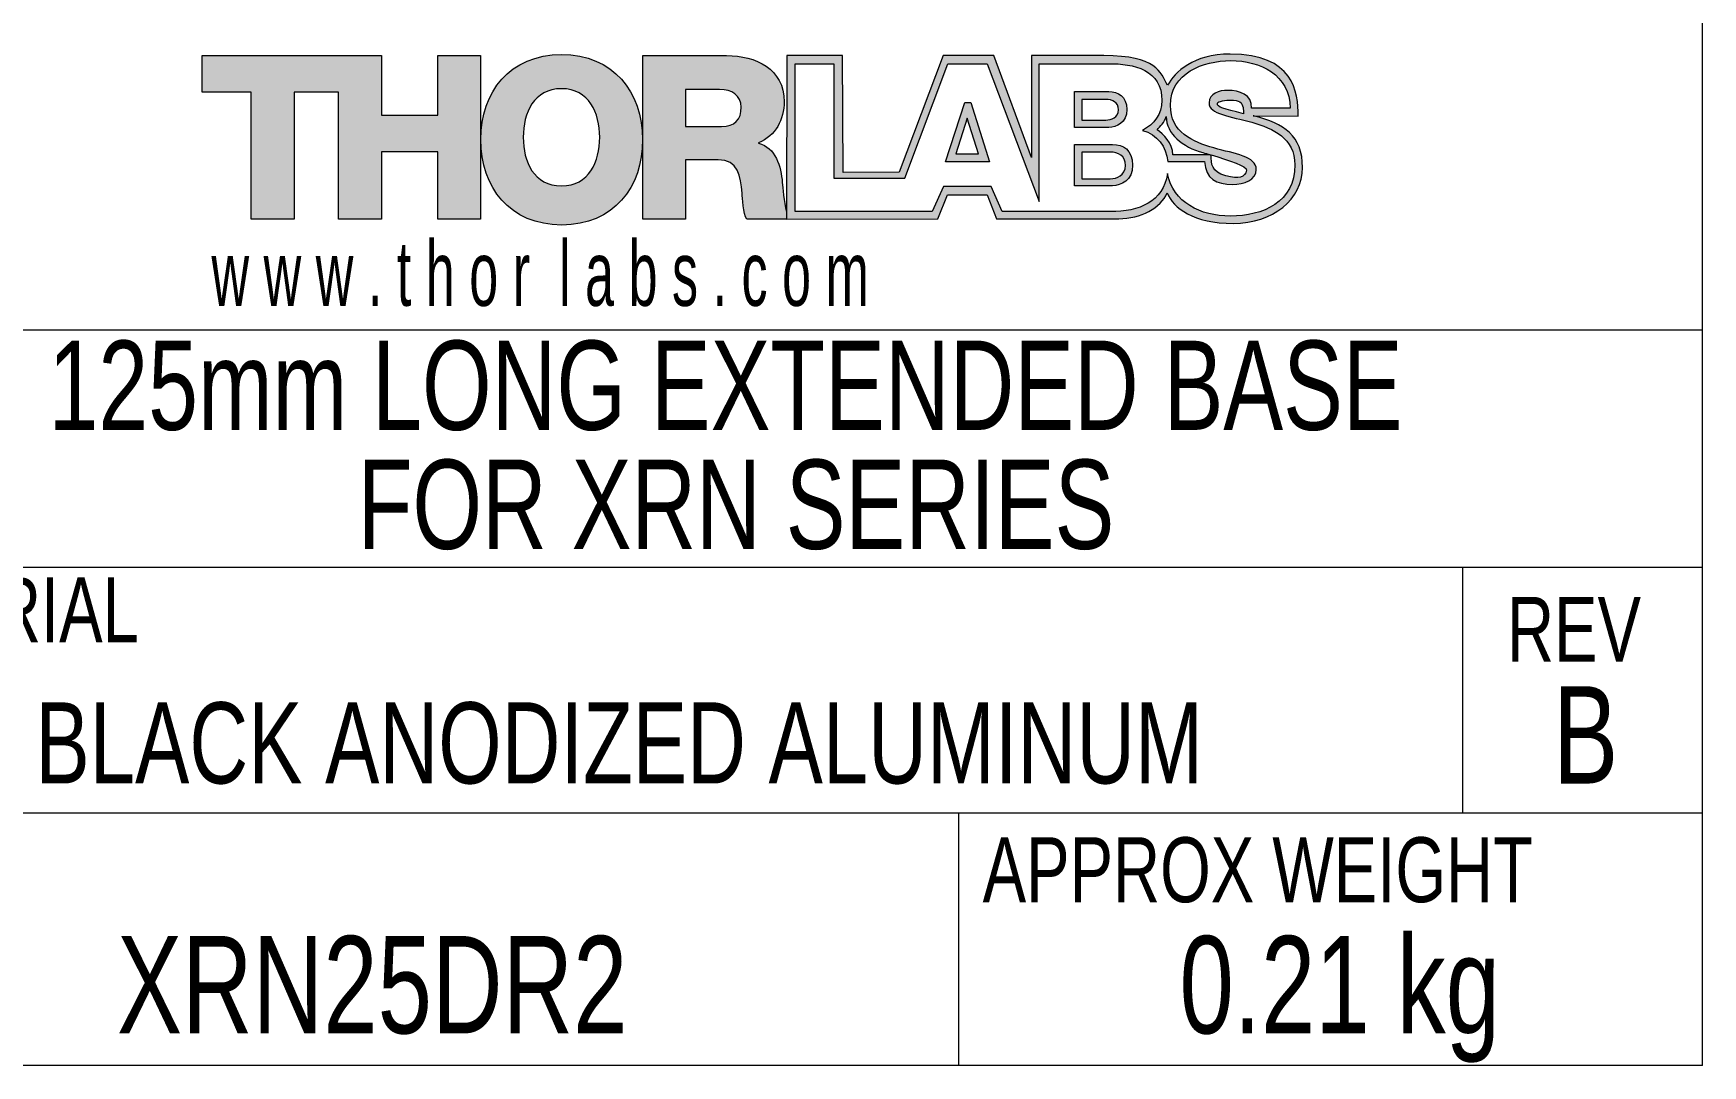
# Model space of a CAD drawing. Header units: inches. Extents: x 0.1 to 10.9, y 0 to 8.5.
# Drawn here: x 8.803 to 10.944, y 0.036 to 1.361 of the extents above; entities that cross this region are included whole.
import ezdxf

# ---------------------------------------------------------------- set-up
doc = ezdxf.new("R2010")
doc.units = ezdxf.units.IN
doc.header["$MEASUREMENT"] = 0
doc.styles.add('SLDTEXTSTYLE0', font='TXT', dxfattribs={"width": 0.75})
doc.styles.add('SLDTEXTSTYLE1', font='TXT', dxfattribs={"width": 0.6})

# ---------------------------------------------------------------- blocks, each defined once
blk = doc.blocks.new('THORLABS LOGO1')
at = {"linetype": 'Continuous'}
blk.add_hatch(color=7, dxfattribs=at).paths.add_polyline_path([(2.3981, 1.6643), (2.3981, 1.9704), (2.618, 1.9704), (2.618, 1.1299), (2.3981, 1.1299), (2.3981, 1.476), (2.1085, 1.476), (2.1085, 1.1299), (1.8887, 1.1299), (1.8887, 1.782), (1.6607, 1.782), (1.6607, 1.1299), (1.4408, 1.1299), (1.4408, 1.782), (1.1891, 1.782), (1.1891, 1.9704), (2.1085, 1.9704), (2.1085, 1.6643)], flags=0)
h = blk.add_hatch(color=7, dxfattribs=at)
edge = h.paths.add_edge_path(flags=0)
edge.add_spline(control_points=[(3.0341, 1.1002), (3.3001, 1.1007), (3.4498, 1.2952), (3.4493, 1.5389), (3.4489, 1.7825), (3.2984, 1.9765), (3.0325, 1.976)], knot_values=[0, 0, 0, 0, 1, 1, 1, 2, 2, 2, 2], weights=[1, 1, 1, 1, 1, 1, 1], degree=3, periodic=0)
edge.add_spline(control_points=[(3.0325, 1.976), (2.7681, 1.9754), (2.619, 1.7824), (2.6189, 1.5404)], knot_values=[3.002118, 3.002118, 3.002118, 3.002118, 4, 4, 4, 4], weights=[1, 1, 1, 1], degree=3, periodic=0)
edge.add_spline(control_points=[(2.6189, 1.5404), (2.6189, 1.5399), (2.6189, 1.5394), (2.6189, 1.5388), (2.6185, 1.2952), (2.7682, 1.1007), (3.0341, 1.1002)], knot_values=[2, 2, 2, 2, 2.002118, 2.002118, 2.002118, 3.002118, 3.002118, 3.002118, 3.002118], weights=[1, 1, 1, 1, 1, 1, 1], degree=3, periodic=0)
edge = h.paths.add_edge_path(flags=0)
edge.add_spline(control_points=[(3.0328, 1.3014), (2.8909, 1.3014), (2.8366, 1.4262), (2.8366, 1.551)], knot_values=[3, 3, 3, 3, 4, 4, 4, 4], weights=[1, 1, 1, 1], degree=3, periodic=0)
edge.add_spline(control_points=[(2.8366, 1.551), (2.8366, 1.6757), (2.8909, 1.8005), (3.0328, 1.8005)], knot_values=[2, 2, 2, 2, 3, 3, 3, 3], weights=[1, 1, 1, 1], degree=3, periodic=0)
edge.add_spline(control_points=[(3.0328, 1.8005), (3.1746, 1.8005), (3.229, 1.6757), (3.229, 1.551)], knot_values=[1, 1, 1, 1, 2, 2, 2, 2], weights=[1, 1, 1, 1], degree=3, periodic=0)
edge.add_spline(control_points=[(3.229, 1.551), (3.229, 1.4262), (3.1746, 1.3014), (3.0328, 1.3014)], knot_values=[0, 0, 0, 0, 1, 1, 1, 1], weights=[1, 1, 1, 1], degree=3, periodic=0)
h = blk.add_hatch(color=7, dxfattribs=at)
edge = h.paths.add_edge_path(flags=0)
edge.add_line((3.4498, 1.1299), (3.4498, 1.9704))
edge.add_line((3.4498, 1.9704), (3.88, 1.9704))
edge.add_spline(control_points=[(3.88, 1.9704), (4.0289, 1.9704), (4.1755, 1.9033), (4.1755, 1.7338)], knot_values=[1, 1, 1, 1, 2, 2, 2, 2], weights=[1, 1, 1, 1], degree=3, periodic=0)
edge.add_spline(control_points=[(4.1755, 1.7338), (4.1755, 1.6431), (4.1317, 1.5572), (4.0431, 1.5231)], knot_values=[2, 2, 2, 2, 3, 3, 3, 3], weights=[1, 1, 1, 1], degree=3, periodic=0)
edge.add_line((4.0431, 1.5231), (4.0431, 1.5207))
edge.add_spline(control_points=[(4.0431, 1.5207), (4.1329, 1.4995), (4.159, 1.3994), (4.166, 1.3194)], knot_values=[4, 4, 4, 4, 5, 5, 5, 5], weights=[1, 1, 1, 1], degree=3, periodic=0)
edge.add_spline(control_points=[(4.166, 1.3194), (4.1685, 1.2933), (4.1731, 1.2189), (4.1877, 1.1699)], knot_values=[5, 5, 5, 5, 5.740443, 5.740443, 5.740443, 5.740443], weights=[1, 1, 1, 1], degree=3, periodic=0)
edge.add_line((4.1877, 1.1699), (4.1877, 1.1299))
edge.add_line((4.1877, 1.1299), (3.984, 1.1299))
edge.add_spline(control_points=[(3.984, 1.1299), (3.9651, 1.1581), (3.9616, 1.2405), (3.9592, 1.2641)], knot_values=[7, 7, 7, 7, 8, 8, 8, 8], weights=[1, 1, 1, 1], degree=3, periodic=0)
edge.add_spline(control_points=[(3.9592, 1.2641), (3.9533, 1.3488), (3.9391, 1.4359), (3.8363, 1.4359)], knot_values=[8, 8, 8, 8, 9, 9, 9, 9], weights=[1, 1, 1, 1], degree=3, periodic=0)
edge.add_line((3.8363, 1.4359), (3.6696, 1.4359))
edge.add_line((3.6696, 1.4359), (3.6696, 1.1299))
edge.add_line((3.6696, 1.1299), (3.4498, 1.1299))
edge = h.paths.add_edge_path(flags=0)
edge.add_line((3.8445, 1.7958), (3.6696, 1.7958))
edge.add_line((3.6696, 1.7958), (3.6696, 1.6063))
edge.add_line((3.6696, 1.6063), (3.854, 1.6063))
edge.add_spline(control_points=[(3.854, 1.6063), (3.9202, 1.6063), (3.9556, 1.6416), (3.9556, 1.7052)], knot_values=[1, 1, 1, 1, 2, 2, 2, 2], weights=[1, 1, 1, 1], degree=3, periodic=0)
edge.add_spline(control_points=[(3.9556, 1.7052), (3.9556, 1.7675), (3.906, 1.7958), (3.8445, 1.7958)], knot_values=[2, 2, 2, 2, 3, 3, 3, 3], weights=[1, 1, 1, 1], degree=3, periodic=0)
h = blk.add_hatch(color=7, dxfattribs=at)
edge = h.paths.add_edge_path(flags=0)
edge.add_spline(control_points=[(6.1424, 1.8185), (6.107, 1.8859), (6.0861, 1.9704), (5.816, 1.9704)], knot_values=[4, 4, 4, 4, 5, 5, 5, 5], weights=[1, 1, 1, 1], degree=3, periodic=0)
edge.add_line((5.816, 1.9704), (5.445, 1.9704))
edge.add_line((5.445, 1.9704), (5.445, 1.4469))
edge.add_line((5.445, 1.4469), (5.251, 1.9704))
edge.add_line((5.251, 1.9704), (4.9915, 1.9704))
edge.add_line((4.9915, 1.9704), (4.7654, 1.3715))
edge.add_line((4.7654, 1.3715), (4.4777, 1.3697))
edge.add_line((4.4777, 1.3697), (4.474, 1.9704))
edge.add_line((4.474, 1.9704), (4.1884, 1.9704))
edge.add_line((4.1884, 1.9704), (4.1879, 1.1299))
edge.add_line((4.1879, 1.1299), (4.9634, 1.1323))
edge.add_line((4.9634, 1.1323), (5.0134, 1.2562))
edge.add_line((5.0134, 1.2562), (5.2172, 1.2562))
edge.add_line((5.2172, 1.2562), (5.2651, 1.1323))
edge.add_line((5.2651, 1.1323), (5.8928, 1.1323))
edge.add_spline(control_points=[(5.8928, 1.1323), (6.0047, 1.1343), (6.1092, 1.1873), (6.141, 1.2655)], knot_values=[19, 19, 19, 19, 20, 20, 20, 20], weights=[1, 1, 1, 1], degree=3, periodic=0)
edge.add_spline(control_points=[(6.141, 1.2655), (6.1711, 1.1873), (6.2763, 1.1088), (6.4801, 1.1088)], knot_values=[20, 20, 20, 20, 21, 21, 21, 21], weights=[1, 1, 1, 1], degree=3, periodic=0)
edge.add_spline(control_points=[(6.4801, 1.1088), (6.6839, 1.1088), (6.8353, 1.2325), (6.8353, 1.3956)], knot_values=[21, 21, 21, 21, 22, 22, 22, 22], weights=[1, 1, 1, 1], degree=3, periodic=0)
edge.add_spline(control_points=[(6.8353, 1.3956), (6.8353, 1.5614), (6.7399, 1.6203), (6.588, 1.6603)], knot_values=[22, 22, 22, 22, 23, 23, 23, 23], weights=[1, 1, 1, 1], degree=3, periodic=0)
edge.add_spline(control_points=[(6.588, 1.6603), (6.586, 1.6608), (6.5843, 1.6613), (6.5823, 1.6618)], knot_values=[0, 0, 0, 0, 1, 1, 1, 1], weights=[1, 1, 1, 1], degree=3, periodic=0)
edge.add_line((6.5823, 1.6618), (6.8137, 1.6601))
edge.add_spline(control_points=[(6.8137, 1.6601), (6.8137, 1.7824), (6.7898, 1.9783), (6.4641, 1.9783)], knot_values=[2, 2, 2, 2, 3, 3, 3, 3], weights=[1, 1, 1, 1], degree=3, periodic=0)
edge.add_spline(control_points=[(6.4641, 1.9783), (6.2742, 1.9783), (6.1802, 1.8859), (6.1424, 1.8185)], knot_values=[3, 3, 3, 3, 4, 4, 4, 4], weights=[1, 1, 1, 1], degree=3, periodic=0)
edge = h.paths.add_edge_path(flags=0)
edge.add_spline(control_points=[(6.5482, 1.3819), (6.539, 1.3447), (6.5119, 1.3344), (6.4413, 1.3537)], knot_values=[4, 4, 4, 4, 5, 5, 5, 5], weights=[1, 1, 1, 1], degree=3, periodic=0)
edge.add_spline(control_points=[(6.4413, 1.3537), (6.3673, 1.374), (6.3663, 1.4148), (6.3663, 1.4602)], knot_values=[5, 5, 5, 5, 6, 6, 6, 6], weights=[1, 1, 1, 1], degree=3, periodic=0)
edge.add_spline(control_points=[(6.3663, 1.4602), (6.4594, 1.4334), (6.5531, 1.4014), (6.5482, 1.3819)], knot_values=[3, 3, 3, 3, 4, 4, 4, 4], weights=[1, 1, 1, 1], degree=3, periodic=0)
edge = h.paths.add_edge_path(flags=0)
edge.add_spline(control_points=[(6.1141, 1.7391), (6.1141, 1.6712), (6.0736, 1.6162), (6.0141, 1.5865)], knot_values=[17, 17, 17, 17, 18, 18, 18, 18], weights=[1, 1, 1, 1], degree=3, periodic=0)
edge.add_spline(control_points=[(6.0141, 1.5865), (6.0888, 1.5649), (6.1371, 1.5035), (6.144, 1.4265)], knot_values=[18, 18, 18, 18, 19, 19, 19, 19], weights=[1, 1, 1, 1], degree=3, periodic=0)
edge.add_line((6.144, 1.4265), (6.3331, 1.4265))
edge.add_spline(control_points=[(6.3331, 1.4265), (6.3373, 1.3375), (6.3927, 1.3089), (6.4767, 1.3089)], knot_values=[20, 20, 20, 20, 21, 21, 21, 21], weights=[1, 1, 1, 1], degree=3, periodic=0)
edge.add_spline(control_points=[(6.4767, 1.3089), (6.5363, 1.3089), (6.598, 1.3301), (6.598, 1.3863)], knot_values=[21, 21, 21, 21, 22, 22, 22, 22], weights=[1, 1, 1, 1], degree=3, periodic=0)
edge.add_spline(control_points=[(6.598, 1.3863), (6.598, 1.453), (6.4895, 1.4657), (6.3799, 1.4964)], knot_values=[22, 22, 22, 22, 23, 23, 23, 23], weights=[1, 1, 1, 1], degree=3, periodic=0)
edge.add_spline(control_points=[(6.3799, 1.4964), (6.2714, 1.5271), (6.1576, 1.5759), (6.1576, 1.7147)], knot_values=[23, 23, 23, 23, 24, 24, 24, 24], weights=[1, 1, 1, 1], degree=3, periodic=0)
edge.add_spline(control_points=[(6.1576, 1.7147), (6.1576, 1.88), (6.3246, 1.9446), (6.4671, 1.9446)], knot_values=[24, 24, 24, 24, 25, 25, 25, 25], weights=[1, 1, 1, 1], degree=3, periodic=0)
edge.add_spline(control_points=[(6.4671, 1.9446), (6.6182, 1.9446), (6.7703, 1.8715), (6.7714, 1.7009)], knot_values=[25, 25, 25, 25, 26, 26, 26, 26], weights=[1, 1, 1, 1], degree=3, periodic=0)
edge.add_line((6.7714, 1.7009), (6.5735, 1.7009))
edge.add_spline(control_points=[(6.5735, 1.7009), (6.5767, 1.7698), (6.5118, 1.792), (6.4511, 1.792)], knot_values=[27, 27, 27, 27, 28, 28, 28, 28], weights=[1, 1, 1, 1], degree=3, periodic=0)
edge.add_spline(control_points=[(6.4511, 1.792), (6.4086, 1.792), (6.3555, 1.7772), (6.3555, 1.7274)], knot_values=[28, 28, 28, 28, 29, 29, 29, 29], weights=[1, 1, 1, 1], degree=3, periodic=0)
edge.add_spline(control_points=[(6.3555, 1.7274), (6.3555, 1.6691), (6.465, 1.6585), (6.5756, 1.6278)], knot_values=[29, 29, 29, 29, 30, 30, 30, 30], weights=[1, 1, 1, 1], degree=3, periodic=0)
edge.add_spline(control_points=[(6.5756, 1.6278), (6.6852, 1.5971), (6.7958, 1.5462), (6.7958, 1.4096)], knot_values=[30, 30, 30, 30, 31, 31, 31, 31], weights=[1, 1, 1, 1], degree=3, periodic=0)
edge.add_spline(control_points=[(6.7958, 1.4096), (6.7958, 1.2178), (6.632, 1.1466), (6.465, 1.1466)], knot_values=[31, 31, 31, 31, 32, 32, 32, 32], weights=[1, 1, 1, 1], degree=3, periodic=0)
edge.add_spline(control_points=[(6.465, 1.1466), (6.3107, 1.1466), (6.1723, 1.2162), (6.1417, 1.3643)], knot_values=[0, 0, 0, 0, 1, 1, 1, 1], weights=[1, 1, 1, 1], degree=3, periodic=0)
edge.add_spline(control_points=[(6.1417, 1.3643), (6.1215, 1.2197), (5.998, 1.1691), (5.8492, 1.1691)], knot_values=[1, 1, 1, 1, 2, 2, 2, 2], weights=[1, 1, 1, 1], degree=3, periodic=0)
edge.add_line((5.8492, 1.1691), (5.2941, 1.1691))
edge.add_line((5.2941, 1.1691), (5.2375, 1.2981))
edge.add_line((5.2375, 1.2981), (4.9922, 1.2981))
edge.add_line((4.9922, 1.2981), (4.9345, 1.1702))
edge.add_line((4.9345, 1.1702), (4.2326, 1.1702))
edge.add_line((4.2326, 1.1702), (4.2326, 1.9287))
edge.add_line((4.2326, 1.9287), (4.4305, 1.9287))
edge.add_line((4.4305, 1.9287), (4.4305, 1.3418))
edge.add_line((4.4305, 1.3418), (4.7945, 1.3418))
edge.add_line((4.7945, 1.3418), (5.0154, 1.9287))
edge.add_line((5.0154, 1.9287), (5.2164, 1.9287))
edge.add_line((5.2164, 1.9287), (5.4843, 1.2216))
edge.add_line((5.4843, 1.2216), (5.4843, 1.9287))
edge.add_line((5.4843, 1.9287), (5.8396, 1.9287))
edge.add_spline(control_points=[(5.8396, 1.9287), (5.9704, 1.9308), (6.1141, 1.8969), (6.1141, 1.7391)], knot_values=[16, 16, 16, 16, 17, 17, 17, 17], weights=[1, 1, 1, 1], degree=3, periodic=0)
edge = h.paths.add_edge_path(flags=0)
edge.add_line((6.3611, 1.4617), (6.1697, 1.4617))
edge.add_spline(control_points=[(6.1697, 1.4617), (6.1697, 1.5192), (6.1201, 1.5689), (6.0887, 1.5898)], knot_values=[8, 8, 8, 8, 9, 9, 9, 9], weights=[1, 1, 1, 1], degree=3, periodic=0)
edge.add_spline(control_points=[(6.0887, 1.5898), (6.1044, 1.608), (6.1279, 1.6263), (6.1358, 1.6577)], knot_values=[9, 9, 9, 9, 10, 10, 10, 10], weights=[1, 1, 1, 1], degree=3, periodic=0)
edge.add_spline(control_points=[(6.1358, 1.6577), (6.1358, 1.5689), (6.2194, 1.5009), (6.3239, 1.4722)], knot_values=[10, 10, 10, 10, 11, 11, 11, 11], weights=[1, 1, 1, 1], degree=3, periodic=0)
edge.add_spline(control_points=[(6.3239, 1.4722), (6.3361, 1.4688), (6.3486, 1.4653), (6.3611, 1.4617)], knot_values=[0, 0, 0, 0, 1, 1, 1, 1], weights=[1, 1, 1, 1], degree=3, periodic=0)
edge = h.paths.add_edge_path(flags=0)
edge.add_spline(control_points=[(6.4661, 1.7417), (6.5115, 1.7404), (6.5257, 1.7312), (6.5301, 1.7038)], knot_values=[2, 2, 2, 2, 3, 3, 3, 3], weights=[1, 1, 1, 1], degree=3, periodic=0)
edge.add_spline(control_points=[(6.5301, 1.7038), (6.5319, 1.693), (6.532, 1.6863), (6.5321, 1.6722)], knot_values=[3, 3, 3, 3, 4, 4, 4, 4], weights=[1, 1, 1, 1], degree=3, periodic=0)
edge.add_spline(control_points=[(6.5321, 1.6722), (6.4267, 1.6987), (6.3982, 1.7033), (6.3982, 1.7258)], knot_values=[0, 0, 0, 0, 1, 1, 1, 1], weights=[1, 1, 1, 1], degree=3, periodic=0)
edge.add_spline(control_points=[(6.3982, 1.7258), (6.3982, 1.7357), (6.4442, 1.7424), (6.4661, 1.7417)], knot_values=[1, 1, 1, 1, 2, 2, 2, 2], weights=[1, 1, 1, 1], degree=3, periodic=0)
h = blk.add_hatch(color=7, dxfattribs=at)
h.paths.add_polyline_path([(5.0028, 1.4253), (5.2288, 1.4253), (5.1329, 1.7289), (5.102, 1.7289)], flags=0)
h.paths.add_polyline_path([(5.056, 1.4658), (5.1153, 1.6489), (5.1727, 1.4658)], flags=0)
h = blk.add_hatch(color=7, dxfattribs=at)
edge = h.paths.add_edge_path(flags=0)
edge.add_line((5.6646, 1.6019), (5.6646, 1.7857))
edge.add_line((5.6646, 1.7857), (5.8408, 1.7857))
edge.add_spline(control_points=[(5.8408, 1.7857), (5.8885, 1.7857), (5.9337, 1.7628), (5.9337, 1.6931)], knot_values=[1, 1, 1, 1, 2, 2, 2, 2], weights=[1, 1, 1, 1], degree=3, periodic=0)
edge.add_spline(control_points=[(5.9337, 1.6931), (5.9337, 1.6248), (5.8799, 1.6019), (5.8408, 1.6019)], knot_values=[2, 2, 2, 2, 3, 3, 3, 3], weights=[1, 1, 1, 1], degree=3, periodic=0)
edge.add_line((5.8408, 1.6019), (5.6646, 1.6019))
edge = h.paths.add_edge_path(flags=0)
edge.add_spline(control_points=[(5.891, 1.6919), (5.891, 1.7322), (5.8594, 1.7453), (5.8261, 1.7453)], knot_values=[3, 3, 3, 3, 4, 4, 4, 4], weights=[1, 1, 1, 1], degree=3, periodic=0)
edge.add_line((5.8261, 1.7453), (5.7032, 1.7453))
edge.add_line((5.7032, 1.7453), (5.7032, 1.6393))
edge.add_line((5.7032, 1.6393), (5.8261, 1.6393))
edge.add_spline(control_points=[(5.8261, 1.6393), (5.8535, 1.6393), (5.891, 1.6525), (5.891, 1.6919)], knot_values=[2, 2, 2, 2, 3, 3, 3, 3], weights=[1, 1, 1, 1], degree=3, periodic=0)
h = blk.add_hatch(color=7, dxfattribs=at)
edge = h.paths.add_edge_path(flags=0)
edge.add_line((5.6646, 1.3024), (5.6646, 1.5141))
edge.add_line((5.6646, 1.5141), (5.8603, 1.5141))
edge.add_spline(control_points=[(5.8603, 1.5141), (5.9133, 1.5141), (5.9635, 1.4878), (5.9635, 1.4075)], knot_values=[1, 1, 1, 1, 2, 2, 2, 2], weights=[1, 1, 1, 1], degree=3, periodic=0)
edge.add_spline(control_points=[(5.9635, 1.4075), (5.9635, 1.3286), (5.9038, 1.3024), (5.8603, 1.3024)], knot_values=[2, 2, 2, 2, 3, 3, 3, 3], weights=[1, 1, 1, 1], degree=3, periodic=0)
edge.add_line((5.8603, 1.3024), (5.6646, 1.3024))
edge = h.paths.add_edge_path(flags=0)
edge.add_spline(control_points=[(5.9266, 1.406), (5.9266, 1.4577), (5.8889, 1.4747), (5.8491, 1.4747)], knot_values=[3, 3, 3, 3, 4, 4, 4, 4], weights=[1, 1, 1, 1], degree=3, periodic=0)
edge.add_line((5.8491, 1.4747), (5.7022, 1.4747))
edge.add_line((5.7022, 1.4747), (5.7022, 1.3384))
edge.add_line((5.7022, 1.3384), (5.8491, 1.3384))
edge.add_spline(control_points=[(5.8491, 1.3384), (5.8817, 1.3384), (5.9266, 1.3553), (5.9266, 1.406)], knot_values=[2, 2, 2, 2, 3, 3, 3, 3], weights=[1, 1, 1, 1], degree=3, periodic=0)
at = {"color": 7, "linetype": 'Continuous', "lineweight": 18}
for p, q in [((1.1891, 1.782), (1.1891, 1.9704)), ((1.1891, 1.9704), (2.1085, 1.9704)), ((2.1085, 1.9704), (2.1085, 1.6643)), ((2.3981, 1.6643), (2.3981, 1.9704)), ((2.3981, 1.9704), (2.618, 1.9704)), ((2.618, 1.9704), (2.618, 1.1299)), ((3.4498, 1.9704), (3.88, 1.9704)), ((3.4498, 1.1299), (3.4498, 1.9704)), ((4.1884, 1.9704), (4.1879, 1.1299)), ((4.474, 1.9704), (4.1884, 1.9704)), ((4.4777, 1.3697), (4.474, 1.9704)), ((4.9915, 1.9704), (4.7654, 1.3715)), ((5.251, 1.9704), (4.9915, 1.9704)), ((5.445, 1.4469), (5.251, 1.9704)), ((5.816, 1.9704), (5.445, 1.9704)), ((5.445, 1.9704), (5.445, 1.4469)), ((4.2326, 1.1702), (4.2326, 1.9287)), ((4.2326, 1.9287), (4.4305, 1.9287)), ((4.4305, 1.9287), (4.4305, 1.3418)), ((4.7945, 1.3418), (5.0154, 1.9287)), ((5.0154, 1.9287), (5.2164, 1.9287)), ((5.2164, 1.9287), (5.4843, 1.2216)), ((5.4843, 1.2216), (5.4843, 1.9287)), ((5.4843, 1.9287), (5.8396, 1.9287)), ((1.4408, 1.782), (1.1891, 1.782)), ((1.4408, 1.1299), (1.4408, 1.782)), ((1.8887, 1.782), (1.6607, 1.782)), ((1.6607, 1.782), (1.6607, 1.1299)), ((1.8887, 1.1299), (1.8887, 1.782)), ((3.8445, 1.7958), (3.6696, 1.7958)), ((3.6696, 1.7958), (3.6696, 1.6063)), ((5.0028, 1.4253), (5.102, 1.7289)), ((5.102, 1.7289), (5.1329, 1.7289)), ((5.1329, 1.7289), (5.2288, 1.4253)), ((5.6646, 1.7857), (5.8408, 1.7857)), ((5.6646, 1.6019), (5.6646, 1.7857)), ((5.7032, 1.7453), (5.7032, 1.6393)), ((5.8261, 1.7453), (5.7032, 1.7453)), ((2.1085, 1.6643), (2.3981, 1.6643)), ((5.1153, 1.6489), (5.056, 1.4658)), ((5.1727, 1.4658), (5.1153, 1.6489)), ((5.7032, 1.6393), (5.8261, 1.6393)), ((6.7714, 1.7009), (6.5735, 1.7009)), ((6.5823, 1.6618), (6.8137, 1.6601)), ((3.6696, 1.6063), (3.854, 1.6063)), ((5.8408, 1.6019), (5.6646, 1.6019)), ((2.3981, 1.476), (2.1085, 1.476)), ((2.1085, 1.476), (2.1085, 1.1299)), ((2.3981, 1.1299), (2.3981, 1.476)), ((4.0431, 1.5231), (4.0431, 1.5207)), ((5.056, 1.4658), (5.1727, 1.4658)), ((5.6646, 1.5141), (5.8603, 1.5141)), ((5.6646, 1.3024), (5.6646, 1.5141)), ((5.7022, 1.4747), (5.7022, 1.3384)), ((5.8491, 1.4747), (5.7022, 1.4747)), ((6.3611, 1.4617), (6.1697, 1.4617)), ((3.8363, 1.4359), (3.6696, 1.4359)), ((3.6696, 1.4359), (3.6696, 1.1299)), ((4.7654, 1.3715), (4.4777, 1.3697)), ((5.2288, 1.4253), (5.0028, 1.4253)), ((6.144, 1.4265), (6.3331, 1.4265)), ((4.4305, 1.3418), (4.7945, 1.3418)), ((4.9922, 1.2981), (4.9345, 1.1702)), ((5.2375, 1.2981), (4.9922, 1.2981)), ((5.2941, 1.1691), (5.2375, 1.2981)), ((5.8603, 1.3024), (5.6646, 1.3024)), ((5.7022, 1.3384), (5.8491, 1.3384)), ((4.9634, 1.1323), (5.0134, 1.2562)), ((5.0134, 1.2562), (5.2172, 1.2562)), ((5.2172, 1.2562), (5.2651, 1.1323)), ((1.6607, 1.1299), (1.4408, 1.1299)), ((2.1085, 1.1299), (1.8887, 1.1299)), ((2.618, 1.1299), (2.3981, 1.1299)), ((3.6696, 1.1299), (3.4498, 1.1299)), ((4.1877, 1.1299), (3.984, 1.1299)), ((4.1877, 1.1699), (4.1877, 1.1299)), ((4.1879, 1.1299), (4.9634, 1.1323)), ((4.9345, 1.1702), (4.2326, 1.1702)), ((5.2651, 1.1323), (5.8928, 1.1323)), ((5.8492, 1.1691), (5.2941, 1.1691))]:
    blk.add_line(p, q, dxfattribs=at)
at = {"color": 8, "linetype": 'Continuous', "lineweight": 0}
for points in [[(2.6189, 1.5404), (2.619, 1.7824), (2.7681, 1.9754), (3.0325, 1.976)], [(3.88, 1.9704), (4.0289, 1.9704), (4.1755, 1.9033), (4.1755, 1.7338)], [(6.1424, 1.8185), (6.107, 1.8859), (6.0861, 1.9704), (5.816, 1.9704)], [(6.4641, 1.9783), (6.2742, 1.9783), (6.1802, 1.8859), (6.1424, 1.8185)], [(6.8137, 1.6601), (6.8137, 1.7824), (6.7898, 1.9783), (6.4641, 1.9783)], [(5.8396, 1.9287), (5.9704, 1.9308), (6.1141, 1.8969), (6.1141, 1.7391)], [(6.1576, 1.7147), (6.1576, 1.88), (6.3246, 1.9446), (6.4671, 1.9446)], [(6.4671, 1.9446), (6.6182, 1.9446), (6.7703, 1.8715), (6.7714, 1.7009)], [(3.0328, 1.8005), (2.8909, 1.8005), (2.8366, 1.6757), (2.8366, 1.551)], [(3.229, 1.551), (3.229, 1.6757), (3.1746, 1.8005), (3.0328, 1.8005)], [(3.9556, 1.7052), (3.9556, 1.7675), (3.906, 1.7958), (3.8445, 1.7958)], [(4.1755, 1.7338), (4.1755, 1.6431), (4.1317, 1.5572), (4.0431, 1.5231)], [(5.891, 1.6919), (5.891, 1.7322), (5.8594, 1.7453), (5.8261, 1.7453)], [(5.8408, 1.7857), (5.8885, 1.7857), (5.9337, 1.7628), (5.9337, 1.6931)], [(6.1141, 1.7391), (6.1141, 1.6712), (6.0736, 1.6162), (6.0141, 1.5865)], [(6.3799, 1.4964), (6.2714, 1.5271), (6.1576, 1.5759), (6.1576, 1.7147)], [(6.4511, 1.792), (6.4086, 1.792), (6.3555, 1.7772), (6.3555, 1.7274)], [(6.3555, 1.7274), (6.3555, 1.6691), (6.465, 1.6585), (6.5756, 1.6278)], [(6.3982, 1.7258), (6.3982, 1.7357), (6.4442, 1.7424), (6.4661, 1.7417)], [(6.5321, 1.6722), (6.4267, 1.6987), (6.3982, 1.7033), (6.3982, 1.7258)], [(6.5735, 1.7009), (6.5767, 1.7698), (6.5118, 1.792), (6.4511, 1.792)], [(6.4661, 1.7417), (6.5115, 1.7404), (6.5257, 1.7312), (6.5301, 1.7038)], [(3.854, 1.6063), (3.9202, 1.6063), (3.9556, 1.6416), (3.9556, 1.7052)], [(5.8261, 1.6393), (5.8535, 1.6393), (5.891, 1.6525), (5.891, 1.6919)], [(5.9337, 1.6931), (5.9337, 1.6248), (5.8799, 1.6019), (5.8408, 1.6019)], [(6.0887, 1.5898), (6.1044, 1.608), (6.1279, 1.6263), (6.1358, 1.6577)], [(6.1358, 1.6577), (6.1358, 1.5689), (6.2194, 1.5009), (6.3239, 1.4722)], [(6.5301, 1.7038), (6.5319, 1.693), (6.532, 1.6863), (6.5321, 1.6722)], [(6.5756, 1.6278), (6.6852, 1.5971), (6.7958, 1.5462), (6.7958, 1.4096)], [(6.588, 1.6603), (6.586, 1.6608), (6.5843, 1.6613), (6.5823, 1.6618)], [(6.8353, 1.3956), (6.8353, 1.5614), (6.7399, 1.6203), (6.588, 1.6603)], [(2.8366, 1.551), (2.8366, 1.4262), (2.8909, 1.3014), (3.0328, 1.3014)], [(3.0328, 1.3014), (3.1746, 1.3014), (3.229, 1.4262), (3.229, 1.551)], [(6.0141, 1.5865), (6.0888, 1.5649), (6.1371, 1.5035), (6.144, 1.4265)], [(6.1697, 1.4617), (6.1697, 1.5192), (6.1201, 1.5689), (6.0887, 1.5898)], [(4.0431, 1.5207), (4.1329, 1.4995), (4.159, 1.3994), (4.166, 1.3194)], [(5.9266, 1.406), (5.9266, 1.4577), (5.8889, 1.4747), (5.8491, 1.4747)], [(5.8603, 1.5141), (5.9133, 1.5141), (5.9635, 1.4878), (5.9635, 1.4075)], [(6.3239, 1.4722), (6.3361, 1.4688), (6.3486, 1.4653), (6.3611, 1.4617)], [(6.3663, 1.4602), (6.4594, 1.4334), (6.5531, 1.4014), (6.5482, 1.3819)], [(6.4413, 1.3537), (6.3673, 1.374), (6.3663, 1.4148), (6.3663, 1.4602)], [(6.598, 1.3863), (6.598, 1.453), (6.4895, 1.4657), (6.3799, 1.4964)], [(3.9592, 1.2641), (3.9533, 1.3488), (3.9391, 1.4359), (3.8363, 1.4359)], [(5.8491, 1.3384), (5.8817, 1.3384), (5.9266, 1.3553), (5.9266, 1.406)], [(5.9635, 1.4075), (5.9635, 1.3286), (5.9038, 1.3024), (5.8603, 1.3024)], [(6.3331, 1.4265), (6.3373, 1.3375), (6.3927, 1.3089), (6.4767, 1.3089)], [(6.5482, 1.3819), (6.539, 1.3447), (6.5119, 1.3344), (6.4413, 1.3537)], [(6.7958, 1.4096), (6.7958, 1.2178), (6.632, 1.1466), (6.465, 1.1466)], [(6.4767, 1.3089), (6.5363, 1.3089), (6.598, 1.3301), (6.598, 1.3863)], [(6.4801, 1.1088), (6.6839, 1.1088), (6.8353, 1.2325), (6.8353, 1.3956)], [(4.166, 1.3194), (4.1685, 1.2933), (4.1731, 1.2189), (4.1877, 1.1699)], [(6.1417, 1.3643), (6.1215, 1.2197), (5.998, 1.1691), (5.8492, 1.1691)], [(6.465, 1.1466), (6.3107, 1.1466), (6.1723, 1.2162), (6.1417, 1.3643)], [(3.984, 1.1299), (3.9651, 1.1581), (3.9616, 1.2405), (3.9592, 1.2641)], [(5.8928, 1.1323), (6.0047, 1.1343), (6.1092, 1.1873), (6.141, 1.2655)], [(6.141, 1.2655), (6.1711, 1.1873), (6.2763, 1.1088), (6.4801, 1.1088)]]:
    blk.add_open_spline(points, degree=3, dxfattribs=at)
for points, knots in [([(3.0325, 1.976), (3.2984, 1.9765), (3.4489, 1.7825), (3.4493, 1.5389), (3.4498, 1.2952), (3.3001, 1.1007), (3.0341, 1.1002)], [0, 0, 0, 0, 1, 1, 1, 2, 2, 2, 2]), ([(3.0341, 1.1002), (2.7682, 1.1007), (2.6185, 1.2952), (2.6189, 1.5388), (2.6189, 1.5394), (2.6189, 1.5399), (2.6189, 1.5404)], [2, 2, 2, 2, 3, 3, 3, 3.002118, 3.002118, 3.002118, 3.002118])]:
    blk.add_open_spline(points, degree=3, knots=knots, dxfattribs=at)

msp = doc.modelspace()

# ---------------------------------------------------------------- linework, layer by layer
at = {"color": 7, "linetype": 'Continuous', "lineweight": 18}
for p, q in [((10.9445, 0.0356), (10.9445, 8.4506)), ((8.4938, 0.98), (10.9445, 0.98)), ((8.4938, 0.6756), (10.9445, 0.6756)), ((10.6365, 0.6756), (10.6365, 0.3599)), ((8.4938, 0.3599), (10.9445, 0.3599)), ((9.9901, 0.3599), (9.9901, 0.0356)), ((10.9445, 0.0356), (0.0622, 0.0356))]:
    msp.add_line(p, q, dxfattribs=at)

# ---------------------------------------------------------------- block references
at = {"color": 7, "linetype": 'Continuous', "xscale": 0.25, "yscale": 0.25, "zscale": 0.25}
msp.add_blockref('THORLABS LOGO1', (8.7224, 0.8396), dxfattribs=at)

# ---------------------------------------------------------------- texts
at = {"color": 7, "linetype": 'Continuous', "lineweight": 0}
for s, insert, char_height, attachment_point, style in [('w w w . t h o r  l a b s . c o m', (9.0316, 1.0943), 0.083333, 1, 'SLDTEXTSTYLE1'), ('125mm LONG EXTENDED BASE', (9.6911, 0.9663), 0.114583, 2, 'SLDTEXTSTYLE0'), ('FOR XRN SERIES', (9.7045, 0.8135), 0.114583, 2, 'SLDTEXTSTYLE0'), ('MATERIAL', (8.5205, 0.6624), 0.08333, 1, 'SLDTEXTSTYLE0'), ('REV', (10.6936, 0.6373), 0.08333, 1, 'SLDTEXTSTYLE0'), ('B', (10.7944, 0.5227), 0.125, 2, 'SLDTEXTSTYLE0'), ('BLACK ANODIZED ALUMINUM', (9.5546, 0.502), 0.104167, 2, 'SLDTEXTSTYLE0'), ('APPROX WEIGHT', (10.0209, 0.3287), 0.083333, 1, 'SLDTEXTSTYLE0'), ('XRN25DR2', (9.2378, 0.202), 0.125, 2, 'SLDTEXTSTYLE0'), ('0.21 kg', (10.479, 0.202), 0.125, 2, 'SLDTEXTSTYLE0')]:
    msp.add_mtext(s, dxfattribs=dict(at, insert=insert, char_height=char_height, attachment_point=attachment_point, style=style))

doc.saveas('drawing.dxf')
